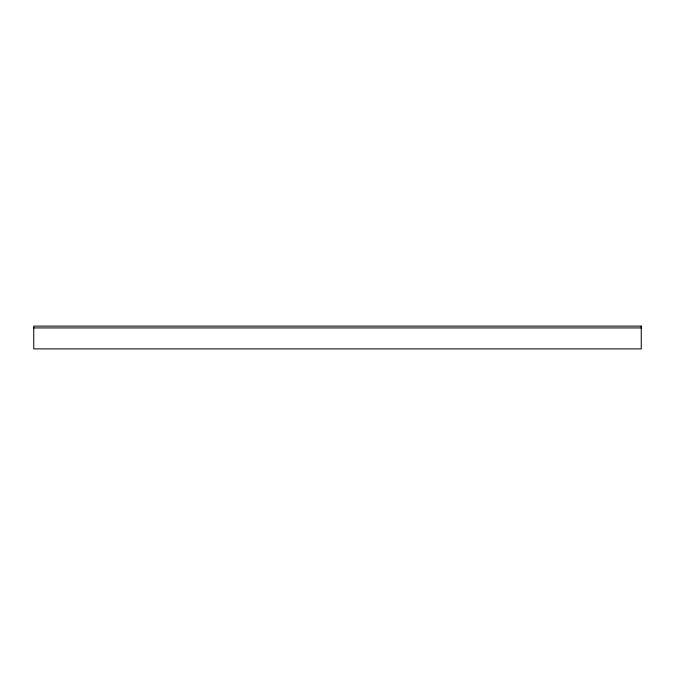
<?xml version="1.0" encoding="UTF-8"?>
<svg xmlns="http://www.w3.org/2000/svg" width="675" height="675" viewBox="0 0 675 675"><rect width="100%" height="100%" fill="white"/><g stroke="black" fill="none" stroke-linecap="round" stroke-linejoin="round"><path stroke-width="1.01" d="M33.75 327.932L641.25 327.932M641.25 326.109L33.75 326.109L33.75 348.891L641.25 348.891L641.25 326.109"/></g></svg>
